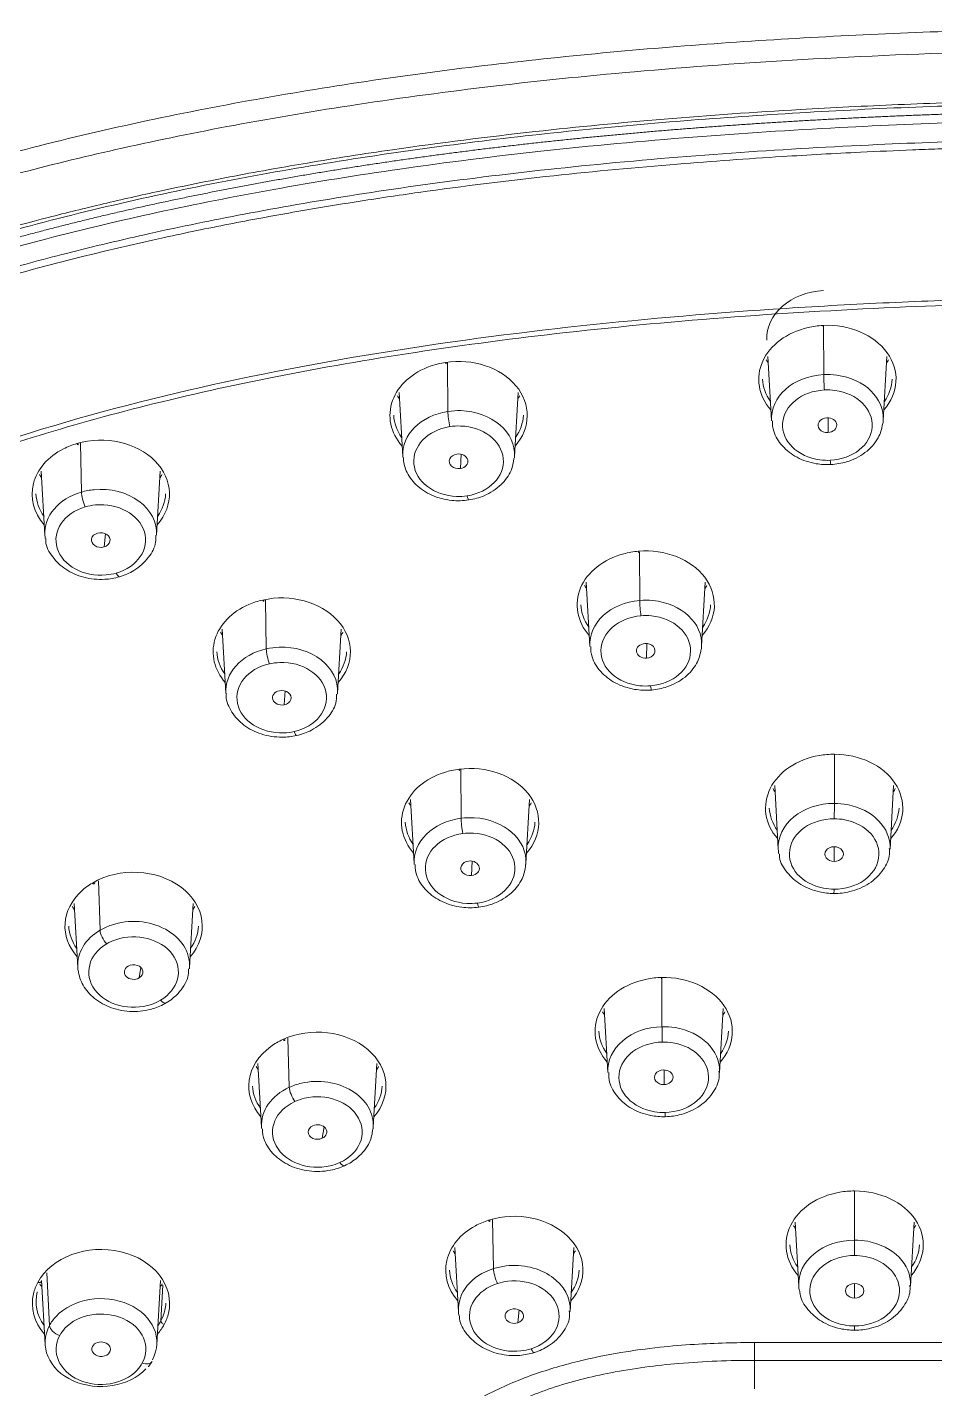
# Model space of a CAD drawing. Extents: x 1155 to 2284, y 0 to 827.
# Drawn here: x 1639.86 to 1664.36, y 513.07 to 549.81 of the extents above; entities that cross this region are included whole.
import ezdxf

# ---------------------------------------------------------------- set-up
doc = ezdxf.new("R2010")
doc.units = 0
doc.header["$LTSCALE"] = 3
doc.header["$MEASUREMENT"] = 0
doc.layers.add('1', color=7, linetype='CONTINUOUS')

msp = doc.modelspace()

# ---------------------------------------------------------------- linework, layer by layer
at = {"layer": '1', "color": 7, "linetype": 'Continuous', "lineweight": 13}
for p, q in [((1661.367, 540.432), (1661.362, 541.745)), ((1651.218, 539.438), (1651.205, 540.752)), ((1661.49, 539.265), (1661.482, 538.87)), ((1641.325, 537.262), (1641.3, 538.579)), ((1651.581, 538.283), (1651.556, 537.899)), ((1641.978, 536.139), (1641.937, 535.783)), ((1656.4, 534.339), (1656.392, 535.652)), ((1646.317, 533.033), (1646.298, 534.349)), ((1656.593, 533.175), (1656.583, 532.783)), ((1646.83, 531.896), (1646.8, 531.522)), ((1661.653, 528.862), (1661.654, 530.175)), ((1651.577, 528.462), (1651.565, 529.775)), ((1661.647, 527.693), (1661.647, 527.299)), ((1651.878, 527.303), (1651.86, 526.916)), ((1641.829, 525.44), (1641.786, 526.771)), ((1642.931, 524.435), (1642.886, 524.154)), ((1656.997, 524.15), (1656.999, 522.837)), ((1646.903, 522.525), (1646.939, 521.201)), ((1657.061, 521.669), (1657.057, 521.275)), ((1647.876, 520.135), (1647.826, 519.826)), ((1662.201, 518.367), (1662.201, 518.406)), ((1662.201, 518.391), (1662.201, 517.078)), ((1652.422, 517.626), (1652.448, 516.308)), ((1662.201, 517.078), (1662.201, 516.664)), ((1640.393, 516.193), (1640.465, 514.776)), ((1643.52, 515.865), (1643.469, 514.898)), ((1662.201, 515.909), (1662.201, 515.516)), ((1653.145, 515.195), (1653.107, 514.846)), ((1662.201, 514.762), (1662.201, 514.648)), ((1642.108, 514.132), (1642.089, 514.059)), ((1659.501, 514.314), (1659.501, 513.833)), ((1659.501, 514.314), (1683.501, 514.314)), ((1659.501, 513.833), (1659.501, 513.066)), ((1683.501, 513.833), (1659.501, 513.833))]:
    msp.add_line(p, q, dxfattribs=at)
at = {"layer": '1', "color": 7, "linetype": 'Continuous', "lineweight": 18}
for p, q in [((1659.859, 540.921), (1659.957, 539.195)), ((1662.974, 539.196), (1663.071, 540.921)), ((1649.901, 539.947), (1649.999, 538.221)), ((1653.016, 538.221), (1653.114, 539.947)), ((1640.242, 537.823), (1640.34, 536.097)), ((1643.357, 536.097), (1643.455, 537.823)), ((1654.955, 534.833), (1655.052, 533.107)), ((1658.07, 533.107), (1658.167, 534.833)), ((1645.129, 533.567), (1645.227, 531.841)), ((1648.244, 531.841), (1648.342, 533.567)), ((1660.042, 529.349), (1660.14, 527.623)), ((1663.157, 527.623), (1663.254, 529.349)), ((1650.214, 528.964), (1650.311, 527.238)), ((1653.328, 527.238), (1653.426, 528.964)), ((1641.129, 526.164), (1641.226, 524.438)), ((1644.244, 524.438), (1644.341, 526.164)), ((1655.44, 523.325), (1655.537, 521.599)), ((1658.554, 521.599), (1658.652, 523.325)), ((1646.09, 521.848), (1646.188, 520.122)), ((1649.205, 520.122), (1649.303, 521.848)), ((1660.595, 517.565), (1660.693, 515.839)), ((1663.71, 515.839), (1663.807, 517.565)), ((1651.407, 516.881), (1651.505, 515.155)), ((1654.522, 515.155), (1654.619, 516.881)), ((1640.249, 515.986), (1640.347, 514.26)), ((1643.364, 514.26), (1643.462, 515.986))]:
    msp.add_line(p, q, dxfattribs=at)
for centre, major_axis, ratio, start_param, end_param in [((1661.465, 541.42), (1.633, 0), 0.785626, 1.635867, 3.185998), ((1661.465, 540.306), (1.853, 0), 0.785626, 1.856097, 3.745671), ((1661.465, 540.306), (1.853, 0), 0.785626, 1.635867, 1.856097), ((1661.465, 540.306), (1.853, 0), 0.785626, 5.679098, 7.919053), ((1651.508, 539.332), (1.853, 0), 0.785626, 5.679081, 8.046617), ((1661.465, 541.42), (-1.812, 0), 0.785626, 0.42498, 0.492819), ((1661.465, 541.42), (-1.812, 0), 0.785626, 2.648785, 2.716624), ((1651.508, 539.332), (1.853, 0), 0.785626, 1.983662, 3.745655), ((1651.508, 539.332), (1.853, 0), 0.785626, 1.763432, 1.983662), ((1661.465, 540.37), (1.753, 0), 0.785626, 3.185957, 3.642055), ((1661.465, 540.37), (1.753, 0), 0.785626, 5.782715, 6.238858), ((1651.508, 540.446), (-1.812, 0), 0.785626, 0.424966, 0.492804), ((1651.508, 540.446), (-1.812, 0), 0.785626, 2.648772, 2.716611), ((1651.508, 539.396), (1.753, 0), 0.785626, 3.185985, 3.642037), ((1651.508, 539.396), (1.753, 0), 0.785626, 5.782744, 6.238842), ((1661.465, 539.068), (-0.252, 0), 0.787098, 4.777981, 7.919574), ((1661.465, 539.068), (-0.252, 0), 0.787098, 1.636389, 4.777981), ((1661.465, 539.248), (-1.51, 0), 0.785626, 3.022189, 3.097209), ((1641.849, 537.208), (1.853, 0), 0.785626, 5.679089, 8.208259), ((1641.849, 537.208), (1.853, 0), 0.785626, 2.145303, 3.745662), ((1641.849, 537.208), (1.853, 0), 0.785626, 1.925073, 2.145303), ((1651.508, 538.274), (-1.51, 0), 0.785626, 0.0444, 0.065699), ((1651.508, 538.093), (-0.252, 0), 0.787001, 4.906533, 8.048126), ((1651.508, 538.093), (-0.252, 0), 0.787001, 1.764941, 4.906533), ((1651.508, 538.274), (-1.51, 0), 0.785626, 3.058023, 3.097259), ((1641.849, 538.321), (-1.812, 0), 0.785626, 0.424963, 0.492802), ((1641.849, 538.321), (-1.812, 0), 0.785626, 2.648818, 2.716607), ((1641.849, 537.272), (1.753, 0), 0.785626, 3.185993, 3.650216), ((1641.849, 537.272), (1.753, 0), 0.785626, 5.782751, 6.238849), ((1641.849, 536.149), (-1.51, 0), 0.785626, 0.044376, 0.113856), ((1641.849, 535.969), (-0.252, 0.001), 0.786751, 5.069275, 8.210868), ((1641.849, 535.969), (-0.252, 0.001), 0.786751, 1.927682, 5.069275), ((1656.561, 534.218), (1.853, 0), 0.785626, 1.677543, 1.897773), ((1656.561, 534.218), (1.853, 0), 0.785626, 5.679098, 7.960728), ((1656.561, 534.218), (1.853, 0), 0.785626, 1.897773, 3.745672), ((1656.561, 535.331), (-1.812, 0), 0.785626, 0.42498, 0.492819), ((1656.561, 535.331), (-1.812, 0), 0.785626, 2.648786, 2.716625), ((1646.735, 532.951), (1.853, 0), 0.785626, 2.071561, 3.745684), ((1646.735, 532.951), (1.853, 0), 0.785626, 1.851331, 2.071561), ((1646.735, 532.951), (1.853, 0), 0.785626, 5.679111, 8.134516), ((1656.561, 534.282), (1.753, 0), 0.785626, 3.185957, 3.642055), ((1656.561, 534.282), (1.753, 0), 0.785626, 5.782715, 6.238859), ((1646.735, 534.065), (-1.812, 0), 0.785626, 0.42495, 0.492789), ((1646.735, 534.065), (-1.812, 0), 0.785626, 2.648805, 2.716643), ((1656.561, 532.979), (-0.251, 0), 0.786495, 4.800576, 7.942168), ((1656.561, 532.979), (-0.251, 0), 0.786495, 1.658983, 4.800576), ((1656.561, 533.16), (-1.51, 0), 0.785626, 3.034938, 3.097243), ((1646.735, 533.016), (1.753, 0), 0.785626, 3.18597, 3.642022), ((1646.735, 533.016), (1.753, 0), 0.785626, 5.782728, 6.238871), ((1646.735, 531.713), (-0.251, 0), 0.78639, 4.975144, 8.116736), ((1646.735, 531.713), (-0.251, 0), 0.78639, 1.833551, 4.975144), ((1646.735, 531.893), (-1.51, 0), 0.785626, 3.070448, 3.097241), ((1661.648, 528.734), (1.853, 0), 0.785626, 1.7871, 3.745698), ((1661.648, 528.734), (1.853, 0), 0.785626, 1.567493, 1.7871), ((1661.648, 528.734), (1.853, 0), 0.785626, 5.679095, 7.850678), ((1651.82, 528.349), (1.853, 0), 0.785626, 1.732522, 1.952128), ((1651.82, 528.349), (1.853, 0), 0.785626, 5.679123, 8.015707), ((1651.82, 528.349), (1.853, 0), 0.785626, 1.952128, 3.74568), ((1661.648, 529.848), (-1.812, 0), 0.785626, 0.424984, 0.492774), ((1661.648, 529.848), (-1.812, 0), 0.785626, 2.64879, 2.716628), ((1651.82, 529.463), (-1.812, 0), 0.785626, 0.424981, 0.49282), ((1651.82, 529.463), (-1.812, 0), 0.785626, 2.648787, 2.716626), ((1661.648, 528.798), (1.753, 0), 0.785626, 3.185954, 3.642058), ((1661.648, 528.798), (1.753, 0), 0.785626, 5.782734, 6.238837), ((1651.82, 528.413), (1.753, 0), 0.785626, 3.185983, 3.642041), ((1651.82, 528.413), (1.753, 0), 0.785626, 5.782716, 6.238865), ((1661.648, 527.676), (-1.51, 0), 0.785626, 0.044321, 0.147951), ((1661.648, 527.496), (0.251, 0), 0.78611, 1.567484, 4.709077), ((1661.648, 527.496), (0.251, 0), 0.78611, 4.709077, 7.85067), ((1651.82, 527.111), (-0.251, 0), 0.786085, 4.874529, 8.016122), ((1651.82, 527.111), (-0.251, 0), 0.786085, 1.732937, 4.874529), ((1651.82, 527.291), (-1.51, 0), 0.785626, 3.076021, 3.097274), ((1642.735, 525.549), (1.853, 0), 0.785626, 5.679096, 8.497352), ((1642.735, 525.549), (1.853, 0), 0.785626, 2.433774, 3.7457), ((1642.735, 525.549), (1.853, 0), 0.785626, 2.214167, 2.433774), ((1642.735, 526.663), (-1.812, 0), 0.785626, 0.42503, 0.492869), ((1642.735, 526.663), (-1.812, 0), 0.785626, 2.648786, 2.716626), ((1642.735, 525.613), (1.753, 0), 0.785626, 3.185957, 3.642106), ((1642.735, 525.613), (1.753, 0), 0.785626, 5.782736, 6.23884), ((1642.735, 524.491), (-1.51, 0), 0.785626, 0.044381, 0.104687), ((1642.736, 524.311), (-0.251, 0), 0.785761, 5.35701, 8.498602), ((1642.736, 524.311), (-0.251, 0), 0.785761, 2.215417, 5.35701), ((1642.735, 524.491), (-1.51, 0), 0.785626, 3.061682, 3.097239), ((1657.046, 522.71), (1.853, 0), 0.785626, 1.821099, 3.745683), ((1657.046, 522.71), (1.853, 0), 0.785626, 1.601492, 1.821099), ((1657.046, 522.71), (1.853, 0), 0.785626, 5.67908, 7.884677), ((1657.046, 523.824), (-1.812, 0), 0.785626, 0.424966, 0.492804), ((1657.046, 523.824), (-1.812, 0), 0.785626, 2.648772, 2.716611), ((1647.696, 521.233), (1.853, 0), 0.785626, 5.679082, 8.379409), ((1647.696, 521.233), (1.853, 0), 0.785626, 2.096223, 2.31583), ((1657.046, 522.774), (1.753, 0), 0.785626, 3.185986, 3.642044), ((1657.046, 522.774), (1.753, 0), 0.785626, 5.782719, 6.238868), ((1647.696, 521.233), (1.853, 0), 0.785626, 2.31583, 3.745731), ((1647.696, 522.347), (-1.812, 0), 0.785626, 0.424995, 0.492833), ((1647.696, 522.347), (-1.812, 0), 0.785626, 2.6488, 2.716639), ((1657.048, 521.472), (-0.251, 0), 0.785832, 4.747471, 7.889064), ((1657.048, 521.472), (-0.251, 0), 0.785832, 1.605879, 4.747471), ((1657.046, 521.652), (-1.51, 0), 0.785626, 3.097211, 3.124821), ((1647.696, 521.297), (1.753, 0), 0.785626, 3.185988, 3.642092), ((1647.696, 521.297), (1.753, 0), 0.785626, 5.782722, 6.238871), ((1647.696, 520.175), (-1.51, 0), 0.785626, 0.044371, 0.073025), ((1647.699, 519.996), (-0.251, 0), 0.785727, 5.242402, 8.383995), ((1647.699, 519.996), (-0.251, 0), 0.785727, 2.10081, 5.242402), ((1647.696, 520.175), (-1.51, 0), 0.785626, 3.063761, 3.097275), ((1662.201, 516.95), (1.853, 0), 0.785626, 1.570796, 1.790403), ((1662.201, 516.95), (1.853, 0), 0.785626, 5.679111, 7.853982), ((1662.201, 516.95), (1.853, 0), 0.785626, 1.790403, 3.745668), ((1653.013, 516.266), (1.853, 0), 0.785626, 5.6791, 8.237299), ((1653.013, 516.266), (1.853, 0), 0.785626, 2.17372, 3.745657), ((1653.013, 516.266), (1.853, 0), 0.785626, 1.954113, 2.17372), ((1662.201, 518.064), (-1.812, 0), 0.785626, 0.42495, 0.492788), ((1662.201, 518.064), (-1.812, 0), 0.785626, 2.648804, 2.716643), ((1641.855, 515.371), (1.853, 0), 0.785626, 6.101915, 9.023901), ((1662.201, 517.014), (1.753, 0), 0.785626, 3.185971, 3.642029), ((1662.201, 517.014), (1.753, 0), 0.785626, 5.78275, 6.238854), ((1653.013, 517.38), (-1.812, 0), 0.785626, 0.424943, 0.492782), ((1653.013, 517.38), (-1.812, 0), 0.785626, 2.648798, 2.716636), ((1653.013, 516.33), (1.753, 0), 0.785626, 3.185959, 3.642063), ((1653.013, 516.33), (1.753, 0), 0.785626, 5.782739, 6.238842), ((1641.855, 515.371), (1.853, 0), 0.785626, 2.740716, 2.960323), ((1641.855, 516.485), (-1.812, 0), 0.785626, 0.425019, 0.492858), ((1641.855, 516.485), (-1.812, 0), 0.785626, 2.648726, 2.716565), ((1662.201, 515.892), (-1.51, 0), 0.785626, 0.044355, 0.150572), ((1662.201, 515.712), (0.25, 0), 0.785657, 1.570796, 4.712389), ((1662.201, 515.712), (0.25, 0), 0.785657, 4.712389, 7.853982), ((1641.855, 515.371), (1.853, 0), 0.785626, 2.960323, 3.745743), ((1641.855, 515.435), (1.753, 0), 0.785626, 2.960323, 3.642104), ((1641.855, 514.313), (-1.51, 0), 0.785626, 2.740716, 5.647052), ((1641.855, 515.435), (1.753, 0), 0.785626, 5.882309, 6.101915), ((1641.855, 515.371), (1.853, 0), 0.785626, 5.882309, 6.101915), ((1641.855, 515.435), (1.753, 0), 0.785626, 6.101915, 6.238838), ((1653.013, 515.208), (-1.51, 0), 0.785626, 0.044398, 0.136402), ((1653.013, 515.028), (-0.25, 0), 0.785648, 5.095763, 8.237355), ((1653.013, 515.028), (-0.25, 0), 0.785648, 1.95417, 5.095763), ((1641.855, 514.313), (-1.51, 0), 0.785626, 5.882309, 8.788645), ((1641.855, 515.371), (1.853, 0), 0.785626, 5.679048, 5.882309), ((1641.855, 515.435), (1.753, 0), 0.785626, 5.782687, 5.882309), ((1641.857, 514.135), (-0.251, 0), 0.785482, 2.745367, 5.886959), ((1641.857, 514.135), (-0.251, 0), 0.785482, 5.886959, 9.028552)]:
    msp.add_ellipse(centre, major_axis=major_axis, ratio=ratio, start_param=start_param, end_param=end_param, dxfattribs=at)
at = {"layer": '1', "color": 7, "linetype": 'Continuous', "lineweight": 13}
for centre, major_axis, ratio, start_param, end_param in [((1661.345, 541.821), (-0.0051, 0.0999), 0.040231, 2.236855, 3.842558), ((1651.153, 540.822), (-0.0151, 0.0988), 0.118448, 2.22883, 3.834533), ((1661.465, 539.248), (-1.51, 0), 0.785626, 4.77746, 6.338708), ((1661.465, 539.248), (-1.51, 0), 0.785626, 4.542204, 4.77746), ((1661.386, 540.203), (-0.015, 0.3), 0.040231, 0.700966, 2.236855), ((1661.465, 539.248), (-1.51, 0), 0.785626, 3.09721, 4.542204), ((1661.465, 539.069), (-1.21, 0), 0.785626, 4.77746, 7.683796), ((1661.465, 539.069), (-1.21, 0), 0.785626, 4.542204, 4.77746), ((1661.465, 539.069), (-1.21, 0), 0.785626, 1.635867, 4.542204), ((1651.508, 538.274), (-1.51, 0), 0.785626, 4.905025, 6.327585), ((1651.508, 538.274), (-1.51, 0), 0.785626, 4.669768, 4.905025), ((1651.276, 539.213), (-0.045, 0.297), 0.118448, 0.692941, 2.22883), ((1651.508, 538.274), (-1.51, 0), 0.785626, 3.097259, 4.669768), ((1651.508, 538.095), (-1.21, 0), 0.785626, 4.905025, 7.811361), ((1651.508, 538.095), (-1.21, 0), 0.785626, 4.669768, 4.905025), ((1651.508, 538.095), (-1.21, 0), 0.785626, 1.763432, 4.669768), ((1641.206, 538.635), (-0.0279, 0.096), 0.214635, 2.206974, 3.812677), ((1661.465, 539.069), (-1.21, 0), 0.785626, 1.400611, 1.635867), ((1661.544, 538.306), (0.015, -0.3), 0.040231, 5.378448, 6.282859), ((1641.849, 536.149), (-1.51, 0), 0.785626, 5.066666, 6.327562), ((1641.849, 536.149), (-1.51, 0), 0.785626, 4.83141, 5.066666), ((1641.429, 537.048), (-0.084, 0.288), 0.214635, 0.671084, 2.206974), ((1641.849, 536.149), (-1.51, 0), 0.785626, 3.097871, 4.83141), ((1651.508, 538.095), (-1.21, 0), 0.785626, 1.528176, 1.763432), ((1651.739, 537.347), (0.045, -0.297), 0.118448, 5.370423, 6.282897), ((1641.849, 535.97), (-1.21, 0), 0.785626, 5.066666, 7.973002), ((1641.849, 535.97), (-1.21, 0), 0.785626, 4.83141, 5.066666), ((1641.849, 535.97), (-1.21, 0), 0.785626, 1.925073, 4.83141), ((1656.364, 535.727), (-0.0084, 0.0996), 0.065919, 2.235112, 3.840815), ((1641.849, 535.97), (-1.21, 0), 0.785626, 1.689817, 1.925073), ((1642.268, 535.264), (0.084, -0.288), 0.214635, 5.348566, 6.283084), ((1646.222, 534.412), (-0.0221, 0.0975), 0.1713, 2.218597, 3.8243), ((1656.561, 533.16), (-1.51, 0), 0.785626, 4.819135, 6.339422), ((1656.561, 533.16), (-1.51, 0), 0.785626, 4.583879, 4.819135), ((1656.432, 534.111), (-0.025, 0.299), 0.065919, 0.699222, 2.235112), ((1656.561, 533.16), (-1.51, 0), 0.785626, 3.097243, 4.583879), ((1656.561, 532.98), (-1.21, 0), 0.785626, 4.819135, 7.725472), ((1656.561, 532.98), (-1.21, 0), 0.785626, 4.583879, 4.819135), ((1656.561, 532.98), (-1.21, 0), 0.785626, 1.677543, 4.583879), ((1646.735, 531.893), (-1.51, 0), 0.785626, 4.757667, 4.992924), ((1646.735, 531.893), (-1.51, 0), 0.785626, 3.097241, 4.757667), ((1646.735, 531.893), (-1.51, 0), 0.785626, 4.992924, 6.341282), ((1646.4, 532.813), (-0.066, 0.293), 0.1713, 0.682707, 2.218597), ((1646.735, 531.714), (-1.21, 0), 0.785626, 4.992924, 7.89926), ((1646.735, 531.714), (-1.21, 0), 0.785626, 4.757667, 4.992924), ((1646.735, 531.714), (-1.21, 0), 0.785626, 1.851331, 4.757667), ((1656.561, 532.98), (-1.21, 0), 0.785626, 1.442286, 1.677543), ((1656.69, 532.221), (0.025, -0.299), 0.065919, 5.376705, 6.282825), ((1646.735, 531.714), (-1.21, 0), 0.785626, 1.616075, 1.851331), ((1647.071, 530.986), (0.066, -0.293), 0.1713, 5.36019, 6.282993), ((1661.654, 530.251), (0.0003, 0.1), 0.002044, 2.4396, 4.045303), ((1651.522, 529.847), (-0.0127, 0.0992), 0.099624, 2.23151, 3.837213), ((1661.648, 527.676), (-1.51, 0), 0.785626, 4.709086, 6.327507), ((1661.652, 528.633), (0.001, 0.3), 0.002044, 4.045303, 5.581193), ((1661.648, 527.676), (-1.51, 0), 0.785626, 4.473829, 4.709086), ((1661.648, 527.676), (-1.51, 0), 0.785626, 3.113437, 4.473829), ((1651.82, 527.291), (-1.51, 0), 0.785626, 4.874115, 6.346083), ((1651.82, 527.291), (-1.51, 0), 0.785626, 4.638858, 4.874115), ((1651.625, 528.236), (-0.038, 0.298), 0.099624, 0.695621, 2.23151), ((1651.82, 527.291), (-1.51, 0), 0.785626, 3.097274, 4.638858), ((1661.648, 527.497), (-1.21, 0), 0.785626, 4.709086, 7.615422), ((1661.648, 527.497), (-1.21, 0), 0.785626, 1.567493, 4.473829), ((1661.648, 527.497), (-1.21, 0), 0.785626, 4.473829, 4.709086), ((1651.82, 527.112), (-1.21, 0), 0.785626, 4.874115, 7.780451), ((1651.82, 527.112), (-1.21, 0), 0.785626, 4.638858, 4.874115), ((1651.82, 527.112), (-1.21, 0), 0.785626, 1.732522, 4.638858), ((1641.624, 526.776), (-0.0508, 0.0862), 0.371156, 2.133042, 3.738745), ((1661.648, 527.497), (-1.21, 0), 0.785626, 1.332237, 1.567493), ((1661.644, 526.732), (-0.001, -0.3), 0.002044, 0.000926, 0.90371), ((1651.82, 527.112), (-1.21, 0), 0.785626, 1.497266, 1.732522), ((1652.015, 526.359), (0.038, -0.298), 0.099624, 5.373103, 6.282887), ((1642.735, 524.491), (-1.51, 0), 0.785626, 3.097239, 5.120503), ((1642.735, 524.491), (-1.51, 0), 0.785626, 5.35576, 6.327566), ((1642.735, 524.491), (-1.51, 0), 0.785626, 5.120503, 5.35576), ((1642.009, 525.258), (-0.152, 0.258), 0.371156, 0.597153, 2.133042), ((1642.735, 524.312), (-1.21, 0), 0.785626, 2.214167, 5.120503), ((1642.735, 524.312), (-1.21, 0), 0.785626, 5.35576, 8.262096), ((1642.735, 524.312), (-1.21, 0), 0.785626, 5.120503, 5.35576), ((1656.989, 524.227), (-0.0024, 0.1), 0.018989, 2.237656, 3.843359), ((1642.735, 524.312), (-1.21, 0), 0.785626, 1.978911, 2.214167), ((1643.461, 523.737), (0.152, -0.258), 0.371156, 5.274635, 6.28359), ((1657.046, 521.652), (-1.51, 0), 0.785626, 4.743085, 6.327447), ((1657.046, 521.652), (-1.51, 0), 0.785626, 4.507828, 4.743085), ((1657.009, 522.609), (0.007, -0.3), 0.018989, 3.843359, 5.379249), ((1657.046, 521.652), (-1.51, 0), 0.785626, 3.124821, 4.507828), ((1646.767, 522.554), (-0.0415, 0.091), 0.31033, 2.168859, 3.774562), ((1657.046, 521.473), (-1.21, 0), 0.785626, 4.743085, 7.649421), ((1657.046, 521.473), (-1.21, 0), 0.785626, 4.507828, 4.743085), ((1657.046, 521.473), (-1.21, 0), 0.785626, 1.601492, 4.507828), ((1647.696, 520.175), (-1.51, 0), 0.785626, 3.097275, 5.00256), ((1647.696, 520.175), (-1.51, 0), 0.785626, 5.237816, 6.327556), ((1647.696, 520.175), (-1.51, 0), 0.785626, 5.00256, 5.237816), ((1647.089, 521.004), (0.124, -0.273), 0.31033, 3.774562, 5.310452), ((1647.696, 519.995), (-1.21, 0), 0.785626, 2.096223, 5.00256), ((1647.696, 519.995), (-1.21, 0), 0.785626, 5.237816, 8.144152), ((1647.696, 519.995), (-1.21, 0), 0.785626, 5.00256, 5.237816), ((1657.046, 521.473), (-1.21, 0), 0.785626, 1.366236, 1.601492), ((1657.083, 520.708), (-0.007, 0.3), 0.018989, 2.237656, 3.141014), ((1647.696, 519.995), (-1.21, 0), 0.785626, 1.860967, 2.096223), ((1648.304, 519.359), (-0.124, 0.273), 0.31033, 2.168859, 3.141367), ((1652.32, 517.678), (0.0302, -0.0953), 0.231394, 5.343211, 6.948914), ((1662.201, 515.892), (-1.51, 0), 0.785626, 4.712389, 6.32754), ((1662.201, 515.892), (-1.51, 0), 0.785626, 4.477133, 4.712389), ((1662.201, 515.892), (-1.51, 0), 0.785626, 3.114561, 4.477133), ((1662.201, 515.713), (-1.21, 0), 0.785626, 4.712389, 7.618725), ((1662.201, 515.713), (-1.21, 0), 0.785626, 4.477133, 4.712389), ((1662.201, 515.713), (-1.21, 0), 0.785626, 1.570796, 4.477133), ((1653.013, 515.208), (-1.51, 0), 0.785626, 5.095706, 6.327584), ((1653.013, 515.208), (-1.51, 0), 0.785626, 4.86045, 5.095706), ((1652.561, 516.096), (0.091, -0.286), 0.231394, 3.807322, 5.343211), ((1653.013, 515.208), (-1.51, 0), 0.785626, 3.107929, 4.86045), ((1640.15, 516.001), (-0.088, 0.0475), 0.56965, 1.868949, 3.474652), ((1653.013, 515.029), (-1.21, 0), 0.785626, 5.095706, 8.002042), ((1653.013, 515.029), (-1.21, 0), 0.785626, 4.86045, 5.095706), ((1653.013, 515.029), (-1.21, 0), 0.785626, 1.954113, 4.86045), ((1641.855, 514.134), (-1.21, 0), 0.785626, 2.740716, 5.647052), ((1641.855, 514.313), (-1.51, 0), 0.785626, 5.647052, 5.882309), ((1640.741, 514.69), (0.264, -0.142), 0.56965, 3.474652, 5.010541), ((1643.561, 514.865), (0.088, -0.0475), 0.56965, 3.404838, 5.010541), ((1662.201, 515.713), (-1.21, 0), 0.785626, 1.33554, 1.570796), ((1641.855, 514.134), (-1.21, 0), 0.785626, 5.882309, 8.788645), ((1641.855, 514.134), (-1.21, 0), 0.785626, 5.647052, 5.882309), ((1653.013, 515.029), (-1.21, 0), 0.785626, 1.718857, 1.954113), ((1653.466, 514.332), (-0.091, 0.286), 0.231394, 2.201619, 3.141157), ((1641.855, 514.134), (-1.21, 0), 0.785626, 2.50546, 2.740716), ((1642.97, 513.948), (-0.264, 0.142), 0.56965, 1.868949, 3.084388)]:
    msp.add_ellipse(centre, major_axis=major_axis, ratio=ratio, start_param=start_param, end_param=end_param, dxfattribs=at)
for points, knots in [([(1671.501, 549.805), (1669.351, 549.805), (1667.2, 549.774), (1663.975, 549.67), (1662.901, 549.626), (1660.754, 549.517), (1659.681, 549.452), (1657.538, 549.299), (1656.467, 549.211), (1654.33, 549.01), (1653.263, 548.897), (1651.134, 548.642), (1650.072, 548.501), (1647.956, 548.186), (1646.901, 548.014), (1644.801, 547.634), (1643.756, 547.427), (1641.678, 546.974), (1640.646, 546.728), (1638.599, 546.193), (1637.584, 545.904), (1635.578, 545.28), (1634.586, 544.944), (1632.632, 544.221), (1631.67, 543.833), (1629.784, 543.003), (1628.861, 542.561), (1627.062, 541.618), (1626.187, 541.118), (1624.917, 540.323), (1624.501, 540.051), (1623.686, 539.492), (1623.286, 539.206), (1622.112, 538.325), (1621.364, 537.709), (1620.299, 536.746), (1619.954, 536.418), (1619.283, 535.751), (1618.958, 535.411), (1618.013, 534.373), (1617.424, 533.659), (1616.329, 532.193), (1615.823, 531.441), (1615.126, 530.29), (1614.904, 529.903), (1614.48, 529.121), (1614.278, 528.727), (1613.895, 527.933), (1613.714, 527.533), (1613.372, 526.727), (1613.211, 526.321), (1612.912, 525.505), (1612.773, 525.094), (1612.514, 524.27), (1612.395, 523.856), (1612.174, 523.026), (1612.072, 522.61), (1611.884, 521.775), (1611.797, 521.357), (1611.559, 520.1), (1611.427, 519.259), (1611.258, 517.997), (1611.207, 517.576), (1611.112, 516.734), (1611.068, 516.313), (1610.988, 515.47), (1610.952, 515.048), (1610.886, 514.205), (1610.825, 513.361), (1610.775, 512.517), (1610.729, 511.674), (1610.708, 511.252), (1610.67, 510.408), (1610.653, 509.986), (1610.622, 509.142), (1610.608, 508.721), (1610.571, 507.455), (1610.553, 506.611), (1610.538, 505.699), (1610.537, 505.63), (1610.536, 505.562)], [0, 0, 0, 0, 0.066487, 0.066487, 0.099731, 0.099731, 0.132974, 0.132974, 0.166218, 0.166218, 0.199461, 0.199461, 0.232705, 0.232705, 0.265949, 0.265949, 0.299192, 0.299192, 0.332436, 0.332436, 0.365679, 0.365679, 0.398923, 0.398923, 0.432166, 0.432166, 0.46541, 0.46541, 0.498654, 0.498654, 0.515275, 0.515275, 0.531897, 0.531897, 0.565141, 0.565141, 0.581763, 0.581763, 0.598384, 0.598384, 0.631628, 0.631628, 0.664872, 0.664872, 0.681493, 0.681493, 0.698115, 0.698115, 0.714737, 0.714737, 0.731359, 0.731359, 0.74798, 0.74798, 0.764602, 0.764602, 0.781224, 0.781224, 0.797846, 0.797846, 0.831089, 0.831089, 0.847711, 0.847711, 0.864333, 0.864333, 0.880955, 0.880955, 0.897577, 0.914198, 0.914198, 0.93082, 0.93082, 0.947442, 0.947442, 0.964064, 0.964064, 0.997307, 0.997307, 1, 1, 1, 1]), ([(1613.197, 515.398), (1613.202, 515.447), (1613.238, 515.821), (1613.3, 516.411), (1613.393, 517.205), (1613.492, 517.964), (1613.62, 518.833), (1613.775, 519.758), (1613.955, 520.699), (1614.156, 521.62), (1614.385, 522.539), (1614.643, 523.454), (1614.935, 524.364), (1615.263, 525.267), (1615.525, 525.914), (1615.703, 526.325), (1615.791, 526.523), (1615.902, 526.77), (1616.041, 527.066), (1616.208, 527.412), (1616.406, 527.805), (1616.638, 528.245), (1616.907, 528.731), (1617.216, 529.262), (1617.568, 529.837), (1617.969, 530.453), (1618.422, 531.108), (1618.933, 531.8), (1619.507, 532.526), (1620.151, 533.28), (1620.869, 534.06), (1621.668, 534.859), (1622.552, 535.673), (1623.527, 536.497), (1624.595, 537.322), (1625.762, 538.143), (1627.028, 538.953), (1628.395, 539.747), (1629.862, 540.518), (1631.43, 541.262), (1633.097, 541.973), (1634.86, 542.649), (1636.718, 543.286), (1638.121, 543.715), (1639.023, 543.972), (1639.396, 544.076), (1639.768, 544.177), (1640.142, 544.277), (1640.517, 544.375), (1640.892, 544.47), (1641.268, 544.564), (1641.644, 544.656), (1642.021, 544.746), (1642.399, 544.833), (1642.778, 544.92), (1643.157, 545.004), (1643.536, 545.086), (1643.916, 545.167), (1644.297, 545.246), (1644.678, 545.323), (1645.06, 545.399), (1645.442, 545.473), (1645.824, 545.545), (1646.207, 545.615), (1646.59, 545.684), (1646.974, 545.752), (1647.358, 545.818), (1647.743, 545.882), (1648.127, 545.945), (1648.512, 546.007), (1648.898, 546.067), (1649.284, 546.125), (1649.67, 546.182), (1650.056, 546.238), (1650.442, 546.292), (1650.829, 546.345), (1651.216, 546.397), (1651.604, 546.447), (1651.991, 546.496), (1652.379, 546.544), (1652.767, 546.59), (1653.156, 546.635), (1653.544, 546.679), (1653.933, 546.721), (1654.322, 546.762), (1654.711, 546.802), (1655.1, 546.841), (1655.489, 546.879), (1655.879, 546.915), (1656.268, 546.951), (1656.658, 546.985), (1657.048, 547.018), (1657.438, 547.05), (1657.828, 547.081), (1658.218, 547.111), (1658.608, 547.14), (1658.999, 547.167), (1659.389, 547.194), (1659.779, 547.22), (1660.17, 547.245), (1660.56, 547.268), (1660.951, 547.291), (1661.341, 547.313), (1661.732, 547.334), (1662.123, 547.354), (1662.513, 547.373), (1662.904, 547.391), (1663.295, 547.408), (1663.686, 547.425), (1664.076, 547.44), (1664.467, 547.455), (1664.858, 547.468), (1665.249, 547.481), (1665.639, 547.493), (1666.03, 547.504), (1666.421, 547.514), (1666.812, 547.524), (1667.203, 547.532), (1667.594, 547.54), (1667.984, 547.547), (1668.375, 547.554), (1668.766, 547.559), (1669.157, 547.564), (1669.548, 547.568), (1669.938, 547.571), (1670.329, 547.573), (1670.72, 547.575), (1671.11, 547.576), (1671.371, 547.576), (1671.501, 547.576)], [0, 0, 0, 0, 0.002313, 0.017762, 0.028014, 0.040034, 0.053832, 0.069421, 0.084134, 0.098873, 0.113631, 0.128408, 0.143204, 0.158022, 0.172852, 0.175302, 0.178596, 0.182734, 0.187715, 0.193539, 0.200206, 0.207718, 0.216076, 0.225283, 0.235341, 0.246251, 0.258013, 0.270626, 0.28409, 0.298408, 0.313579, 0.329605, 0.346482, 0.364204, 0.382764, 0.402157, 0.422382, 0.443436, 0.465307, 0.487988, 0.511481, 0.535786, 0.560891, 0.586801, 0.591694, 0.596586, 0.601477, 0.606366, 0.611254, 0.616141, 0.621026, 0.62591, 0.630793, 0.635675, 0.640556, 0.645435, 0.650314, 0.655192, 0.660069, 0.664945, 0.669821, 0.674695, 0.679569, 0.684442, 0.689314, 0.694185, 0.699055, 0.703925, 0.708794, 0.713662, 0.718529, 0.723396, 0.728263, 0.733128, 0.737994, 0.742859, 0.747723, 0.752587, 0.757451, 0.762314, 0.767177, 0.772039, 0.776901, 0.781763, 0.786625, 0.791485, 0.796346, 0.801206, 0.806066, 0.810925, 0.815784, 0.820642, 0.8255, 0.830357, 0.835213, 0.840069, 0.844924, 0.849779, 0.854632, 0.859485, 0.864337, 0.869189, 0.87404, 0.87889, 0.88374, 0.88859, 0.893438, 0.898287, 0.903134, 0.907982, 0.912828, 0.917675, 0.922521, 0.927366, 0.932211, 0.937056, 0.9419, 0.946744, 0.951587, 0.95643, 0.961273, 0.966115, 0.970957, 0.975799, 0.98064, 0.98548, 0.990321, 0.995161, 1, 1, 1, 1]), ([(1631.356, 466.121), (1631.326, 466.14), (1630.693, 466.545), (1629.564, 467.333), (1628.121, 468.534), (1626.902, 469.725), (1625.82, 470.948), (1624.834, 472.238), (1623.961, 473.568), (1623.227, 474.858), (1622.636, 476.043), (1622.164, 477.1), (1621.784, 478.058), (1621.467, 478.965), (1621.192, 479.879), (1620.939, 480.854), (1620.699, 481.939), (1620.475, 483.172), (1620.272, 484.563), (1620.098, 486.092), (1619.955, 487.696), (1619.843, 489.327), (1619.756, 490.991), (1619.686, 492.749), (1619.632, 494.674), (1619.595, 496.817), (1619.578, 499.191), (1619.577, 501.737), (1619.593, 504.319), (1619.636, 506.792), (1619.705, 509.079), (1619.797, 511.174), (1619.913, 513.084), (1620.049, 514.81), (1620.206, 516.358), (1620.383, 517.754), (1620.58, 519.022), (1620.794, 520.162), (1621.023, 521.176), (1621.262, 522.084), (1621.519, 522.933), (1621.806, 523.76), (1622.13, 524.582), (1622.492, 525.39), (1622.889, 526.185), (1623.334, 526.993), (1623.856, 527.851), (1624.482, 528.776), (1625.23, 529.76), (1626.104, 530.771), (1627.101, 531.781), (1628.226, 532.783), (1629.515, 533.786), (1631.024, 534.802), (1632.807, 535.833), (1634.903, 536.86), (1637.325, 537.852), (1640.077, 538.788), (1643.179, 539.651), (1646.634, 540.417), (1650.418, 541.07), (1654.554, 541.611), (1658.972, 542.015), (1663.459, 542.273), (1667.644, 542.4), (1670.287, 542.423), (1671.501, 542.423)], [0, 0, 0, 0, 0.000839, 0.017989, 0.033269, 0.047171, 0.060835, 0.075051, 0.089372, 0.102811, 0.114694, 0.125053, 0.134247, 0.142843, 0.151442, 0.160584, 0.170763, 0.182345, 0.195496, 0.210039, 0.225368, 0.240585, 0.255809, 0.272047, 0.289894, 0.309789, 0.332107, 0.356428, 0.381147, 0.404459, 0.425746, 0.445284, 0.463207, 0.479348, 0.493753, 0.506746, 0.518694, 0.529552, 0.539082, 0.547569, 0.555581, 0.563544, 0.571625, 0.579726, 0.587593, 0.595598, 0.60443, 0.614261, 0.625014, 0.636576, 0.64857, 0.660883, 0.674057, 0.688562, 0.704679, 0.722817, 0.74298, 0.764843, 0.788857, 0.815452, 0.843883, 0.874179, 0.907778, 0.941809, 0.973254, 1, 1, 1, 1]), ([(1659.501, 513.833), (1658.824, 513.833), (1657.529, 513.788), (1655.684, 513.546), (1654.066, 513.14), (1652.668, 512.563), (1651.5, 511.826), (1650.533, 510.946), (1649.762, 509.894), (1649.22, 508.674), (1648.905, 507.269), (1648.84, 505.75), (1648.815, 504.135), (1648.809, 502.379), (1648.809, 501.165), (1648.809, 500.534)], [0, 0, 0, 0, 0.087628, 0.166111, 0.235872, 0.297598, 0.356355, 0.415318, 0.47553, 0.541294, 0.616364, 0.70048, 0.792475, 0.892147, 1, 1, 1, 1])]:
    msp.add_open_spline(points, degree=3, knots=knots, dxfattribs=at)
at = {"layer": '1', "color": 7, "linetype": 'Continuous', "lineweight": 18}
for points, knots in [([(1671.501, 549.222), (1669.717, 549.222), (1666.244, 549.181), (1661.246, 548.981), (1656.676, 548.662), (1652.57, 548.249), (1648.877, 547.755), (1645.535, 547.194), (1642.505, 546.578), (1639.753, 545.913), (1637.238, 545.206), (1634.929, 544.46), (1632.806, 543.678), (1630.846, 542.862), (1629.032, 542.013), (1627.35, 541.133), (1625.791, 540.223), (1624.352, 539.289), (1623.017, 538.328), (1621.768, 537.332), (1620.587, 536.288), (1619.468, 535.187), (1618.407, 534.023), (1617.417, 532.808), (1616.535, 531.593), (1615.79, 530.443), (1615.185, 529.407), (1614.686, 528.47), (1614.247, 527.566), (1613.822, 526.608), (1613.403, 525.544), (1613, 524.364), (1612.627, 523.079), (1612.286, 521.673), (1611.976, 520.11), (1611.7, 518.354), (1611.459, 516.371), (1611.261, 514.187), (1611.114, 511.925), (1611.014, 509.753), (1610.949, 507.766), (1610.907, 505.924), (1610.881, 504.101), (1610.867, 502.266), (1610.865, 501.019), (1610.865, 500.406)], [0, 0, 0, 0, 0.051947, 0.101148, 0.14575, 0.185579, 0.221709, 0.254884, 0.285125, 0.312902, 0.338782, 0.362968, 0.385649, 0.407144, 0.427611, 0.4472, 0.466078, 0.484224, 0.501645, 0.518883, 0.536132, 0.553511, 0.571169, 0.589263, 0.60707, 0.623098, 0.637154, 0.649387, 0.660808, 0.673066, 0.687024, 0.702172, 0.71842, 0.735922, 0.755296, 0.777094, 0.801546, 0.829164, 0.858275, 0.885521, 0.909709, 0.931988, 0.953779, 0.977297, 1, 1, 1, 1]), ([(1612.51, 511.574), (1612.527, 511.894), (1612.577, 512.726), (1612.678, 514.153), (1612.837, 515.914), (1613.065, 517.856), (1613.33, 519.561), (1613.601, 520.948), (1613.832, 521.966), (1614.083, 522.931), (1614.355, 523.85), (1614.634, 524.684), (1615.036, 525.766), (1615.483, 526.803), (1615.977, 527.806), (1616.31, 528.435), (1616.595, 528.944), (1616.989, 529.619), (1617.536, 530.488), (1618.295, 531.573), (1619.116, 532.63), (1619.993, 533.65), (1620.928, 534.634), (1621.923, 535.583), (1622.99, 536.507), (1623.917, 537.235), (1624.744, 537.841), (1625.531, 538.388), (1626.482, 539.004), (1627.682, 539.723), (1629.384, 540.655), (1631.718, 541.765), (1634.504, 542.875), (1637.429, 543.854), (1639.894, 544.547), (1641.925, 545.046), (1643.257, 545.346), (1644.785, 545.664), (1646.112, 545.916), (1647.881, 546.222), (1650.233, 546.588), (1653.444, 546.993), (1657.114, 547.346), (1660.382, 547.574), (1663.401, 547.725), (1665.451, 547.796), (1667.263, 547.841), (1668.354, 547.86), (1669.367, 547.872), (1669.895, 547.876), (1670.371, 547.879), (1670.795, 547.881), (1671.166, 547.882), (1671.395, 547.882), (1671.501, 547.882)], [0, 0, 0, 0, 0.01422, 0.036886, 0.063296, 0.092423, 0.123273, 0.13933, 0.154569, 0.169086, 0.182978, 0.196348, 0.207261, 0.232905, 0.24483, 0.254882, 0.26309, 0.269462, 0.287764, 0.306023, 0.324283, 0.342593, 0.360522, 0.378653, 0.397041, 0.415744, 0.424243, 0.436386, 0.452318, 0.467133, 0.488886, 0.524486, 0.561977, 0.59752, 0.635031, 0.653051, 0.671549, 0.68326, 0.708062, 0.71905, 0.746266, 0.791495, 0.832183, 0.874907, 0.905662, 0.937457, 0.946319, 0.96873, 0.975445, 0.981572, 0.987101, 0.992021, 0.996323, 1, 1, 1, 1]), ([(1612.764, 511.681), (1612.782, 511.991), (1612.8, 512.3), (1612.871, 513.431), (1612.933, 514.252), (1613.082, 515.892), (1613.17, 516.712), (1613.328, 517.938), (1613.385, 518.346), (1613.51, 519.162), (1613.577, 519.569), (1613.799, 520.789), (1613.972, 521.598), (1614.28, 522.805), (1614.392, 523.206), (1614.633, 524.004), (1614.763, 524.401), (1615.043, 525.191), (1615.193, 525.584), (1615.515, 526.363), (1615.687, 526.751), (1616.05, 527.519), (1616.242, 527.9), (1616.645, 528.657), (1616.857, 529.031), (1617.52, 530.145), (1618.002, 530.873), (1618.787, 531.937), (1619.058, 532.286), (1619.622, 532.976), (1619.915, 533.315), (1620.822, 534.317), (1621.466, 534.962), (1622.491, 535.891), (1622.842, 536.194), (1623.562, 536.787), (1623.931, 537.076), (1625.064, 537.924), (1625.853, 538.462), (1627.488, 539.48), (1628.335, 539.961), (1630.077, 540.865), (1630.971, 541.289), (1632.798, 542.084), (1633.73, 542.455), (1635.624, 543.147), (1636.586, 543.468), (1638.533, 544.065), (1639.517, 544.341), (1641.503, 544.852), (1642.505, 545.087), (1644.522, 545.52), (1645.537, 545.718), (1647.577, 546.081), (1648.601, 546.246), (1650.658, 546.547), (1651.69, 546.682), (1653.759, 546.926), (1654.796, 547.034), (1656.874, 547.226), (1657.915, 547.31), (1661.041, 547.529), (1663.131, 547.633), (1667.314, 547.766), (1669.407, 547.795), (1671.501, 547.795)], [0, 0, 0, 0, 0.013771, 0.013771, 0.050298, 0.050298, 0.086825, 0.086825, 0.105088, 0.105088, 0.123352, 0.123352, 0.159879, 0.159879, 0.178142, 0.178142, 0.196406, 0.196406, 0.214669, 0.214669, 0.232933, 0.232933, 0.251196, 0.251196, 0.26946, 0.26946, 0.305987, 0.305987, 0.32425, 0.32425, 0.342514, 0.342514, 0.379041, 0.379041, 0.397304, 0.397304, 0.415568, 0.415568, 0.452095, 0.452095, 0.488622, 0.488622, 0.525149, 0.525149, 0.561676, 0.561676, 0.598203, 0.598203, 0.63473, 0.63473, 0.671257, 0.671257, 0.707784, 0.707784, 0.744311, 0.744311, 0.780838, 0.780838, 0.817365, 0.817365, 0.853892, 0.853892, 0.926946, 0.926946, 1, 1, 1, 1]), ([(1612.804, 500.045), (1612.804, 500.671), (1612.807, 501.977), (1612.823, 503.924), (1612.853, 505.818), (1612.894, 507.565), (1612.949, 509.202), (1613.02, 510.815), (1613.112, 512.442), (1613.231, 514.07), (1613.376, 515.672), (1613.551, 517.22), (1613.757, 518.675), (1613.987, 520.003), (1614.232, 521.189), (1614.489, 522.253), (1614.757, 523.212), (1615.031, 524.078), (1615.308, 524.858), (1615.583, 525.561), (1615.852, 526.195), (1616.11, 526.765), (1616.354, 527.27), (1616.582, 527.717), (1616.797, 528.122), (1617.007, 528.501), (1617.221, 528.873), (1617.446, 529.25), (1617.69, 529.646), (1617.965, 530.072), (1618.276, 530.536), (1618.633, 531.041), (1619.039, 531.589), (1619.503, 532.18), (1620.033, 532.817), (1620.641, 533.498), (1621.341, 534.229), (1622.16, 535.02), (1623.122, 535.873), (1624.235, 536.771), (1625.474, 537.673), (1626.799, 538.543), (1628.189, 539.367), (1629.662, 540.157), (1631.278, 540.938), (1633.121, 541.734), (1635.258, 542.549), (1637.71, 543.36), (1640.442, 544.131), (1643.406, 544.835), (1646.586, 545.461), (1650.045, 546.016), (1653.82, 546.49), (1657.78, 546.856), (1661.642, 547.104), (1665.174, 547.249), (1668.41, 547.323), (1670.476, 547.337), (1671.501, 547.337)], [0, 0, 0, 0, 0.023919, 0.049915, 0.074401, 0.096305, 0.11669, 0.137015, 0.157994, 0.178934, 0.19934, 0.219361, 0.238314, 0.255329, 0.270562, 0.284278, 0.296733, 0.308093, 0.31839, 0.327705, 0.336218, 0.343958, 0.350814, 0.356872, 0.36238, 0.367585, 0.372714, 0.377966, 0.383521, 0.389549, 0.396212, 0.403583, 0.41165, 0.420462, 0.43014, 0.440728, 0.45229, 0.465138, 0.479687, 0.495897, 0.513046, 0.530424, 0.547763, 0.565335, 0.583984, 0.604761, 0.628494, 0.65531, 0.684624, 0.715672, 0.748257, 0.783064, 0.821665, 0.863011, 0.902781, 0.937991, 0.969215, 1, 1, 1, 1]), ([(1671.501, 546.828), (1670.637, 546.828), (1668.82, 546.818), (1665.922, 546.761), (1662.657, 546.643), (1659.059, 546.438), (1655.365, 546.133), (1651.847, 545.74), (1648.665, 545.287), (1645.81, 544.793), (1643.259, 544.271), (1640.995, 543.734), (1638.965, 543.185), (1637.074, 542.61), (1635.234, 541.983), (1633.416, 541.29), (1631.639, 540.529), (1629.914, 539.7), (1628.221, 538.785), (1626.551, 537.765), (1624.969, 536.665), (1623.563, 535.55), (1622.377, 534.49), (1621.39, 533.509), (1620.565, 532.604), (1619.867, 531.766), (1619.272, 530.992), (1618.764, 530.282), (1618.333, 529.635), (1617.964, 529.048), (1617.641, 528.505), (1617.349, 527.986), (1617.073, 527.47), (1616.803, 526.937), (1616.532, 526.368), (1616.256, 525.747), (1615.973, 525.06), (1615.687, 524.295), (1615.399, 523.44), (1615.116, 522.481), (1614.84, 521.407), (1614.578, 520.202), (1614.332, 518.846), (1614.105, 517.312), (1613.907, 515.604), (1613.746, 513.81), (1613.622, 512.037), (1613.53, 510.324), (1613.46, 508.624), (1613.407, 506.909), (1613.371, 505.2), (1613.348, 503.503), (1613.335, 501.759), (1613.333, 500.571), (1613.333, 499.951)], [0, 0, 0, 0, 0.026212, 0.055086, 0.087882, 0.125313, 0.164434, 0.200447, 0.232975, 0.262424, 0.288992, 0.312792, 0.334033, 0.354013, 0.374163, 0.394691, 0.41515, 0.435385, 0.455811, 0.477297, 0.499298, 0.519645, 0.537655, 0.553546, 0.567733, 0.580497, 0.592065, 0.602517, 0.611853, 0.62016, 0.62774, 0.634922, 0.642018, 0.64929, 0.657, 0.665389, 0.674612, 0.684799, 0.696091, 0.708661, 0.722679, 0.738311, 0.755752, 0.775491, 0.797878, 0.821915, 0.844855, 0.866417, 0.888134, 0.910516, 0.932659, 0.954121, 0.976051, 1, 1, 1, 1]), ([(1671.501, 546.645), (1671.446, 546.645), (1671.326, 546.645), (1671.132, 546.645), (1670.909, 546.644), (1670.657, 546.643), (1670.376, 546.642), (1670.066, 546.64), (1669.542, 546.636), (1668.842, 546.629), (1667.862, 546.614), (1666.799, 546.592), (1665.624, 546.561), (1664.612, 546.528), (1663.524, 546.486), (1662.122, 546.424), (1660.006, 546.307), (1657.243, 546.11), (1653.97, 545.803), (1651.08, 545.448), (1648.736, 545.099), (1647.025, 544.815), (1645.297, 544.496), (1642.442, 543.908), (1638.515, 542.918), (1634.959, 541.701), (1632.779, 540.802), (1631.857, 540.398), (1630.95, 539.976), (1630.057, 539.534), (1629.273, 539.121), (1628.486, 538.684), (1627.589, 538.158), (1626.408, 537.409), (1624.793, 536.272), (1622.936, 534.742), (1621.037, 532.84), (1619.385, 530.8), (1618.209, 529.009), (1617.387, 527.534), (1616.829, 526.408), (1616.334, 525.264), (1615.876, 524.044), (1615.261, 522.088), (1614.846, 520.193), (1614.557, 518.446), (1614.425, 517.529), (1614.309, 516.61), (1614.207, 515.69), (1614.118, 514.77), (1614.057, 514.055), (1614.007, 513.411), (1613.955, 512.705), (1613.885, 511.598), (1613.806, 510.09), (1613.752, 508.719), (1613.717, 507.62), (1613.698, 506.927), (1613.681, 506.234), (1613.667, 505.541), (1613.655, 504.848), (1613.646, 504.155), (1613.638, 503.462), (1613.632, 502.768), (1613.627, 502.075), (1613.624, 501.382), (1613.622, 500.688), (1613.622, 500.226), (1613.622, 499.994)], [0, 0, 0, 0, 0.001677, 0.003648, 0.00591, 0.008466, 0.011314, 0.014455, 0.017888, 0.027259, 0.035775, 0.047699, 0.059622, 0.071546, 0.078519, 0.092764, 0.114282, 0.143074, 0.177171, 0.214574, 0.232041, 0.249775, 0.267778, 0.286042, 0.33958, 0.393101, 0.403801, 0.414501, 0.4252, 0.435899, 0.446598, 0.45391, 0.465259, 0.480641, 0.500057, 0.531226, 0.562395, 0.593559, 0.624727, 0.64033, 0.655927, 0.671521, 0.687111, 0.705168, 0.749552, 0.761473, 0.773392, 0.785311, 0.797227, 0.809141, 0.82105, 0.824994, 0.834123, 0.848435, 0.86793, 0.892611, 0.901557, 0.910503, 0.919451, 0.928398, 0.937347, 0.946296, 0.955246, 0.964196, 0.973147, 0.982098, 0.991049, 1, 1, 1, 1]), ([(1631.62, 465.835), (1631.575, 465.863), (1631.164, 466.117), (1630.583, 466.498), (1629.978, 466.928), (1629.682, 467.147), (1629.535, 467.258), (1629.462, 467.313), (1629.425, 467.341), (1629.407, 467.355), (1629.398, 467.362), (1629.393, 467.366), (1629.391, 467.367), (1629.39, 467.368), (1629.389, 467.369), (1629.389, 467.369), (1629.389, 467.369), (1629.389, 467.369), (1629.388, 467.37), (1629.366, 467.386), (1629.271, 467.46), (1629.115, 467.582), (1628.9, 467.754), (1628.628, 467.979), (1628.411, 468.164), (1628.176, 468.369), (1628.051, 468.48), (1627.785, 468.723), (1627.644, 468.855), (1627.349, 469.139), (1627.195, 469.291), (1626.875, 469.617), (1626.709, 469.791), (1626.368, 470.162), (1626.193, 470.359), (1625.835, 470.776), (1625.652, 470.997), (1625.282, 471.463), (1625.095, 471.708), (1624.719, 472.224), (1624.53, 472.494), (1624.153, 473.061), (1623.965, 473.357), (1623.59, 473.976), (1623.405, 474.299), (1623.038, 474.97), (1622.857, 475.32), (1622.591, 475.863), (1622.503, 476.048), (1622.329, 476.424), (1622.243, 476.615), (1621.989, 477.198), (1621.825, 477.6), (1621.591, 478.224), (1621.515, 478.436), (1621.368, 478.866), (1621.297, 479.084), (1621.093, 479.75), (1620.966, 480.208), (1620.734, 481.149), (1620.628, 481.633), (1620.435, 482.626), (1620.348, 483.135), (1620.19, 484.179), (1620.12, 484.713), (1620.025, 485.532), (1619.995, 485.808), (1619.938, 486.365), (1619.911, 486.647), (1619.835, 487.501), (1619.79, 488.082), (1619.709, 489.267), (1619.674, 489.871), (1619.613, 491.102), (1619.585, 491.729), (1619.539, 493.006), (1619.519, 493.656), (1619.486, 494.979), (1619.473, 495.652), (1619.453, 497.022), (1619.446, 497.718), (1619.44, 498.779), (1619.437, 499.314), (1619.436, 499.945), (1619.435, 500.263), (1619.435, 500.422), (1619.435, 500.502), (1619.435, 500.542), (1619.435, 500.562), (1619.435, 500.572), (1619.435, 500.577), (1619.435, 500.579), (1619.435, 500.58), (1619.435, 500.581), (1619.435, 500.581), (1619.435, 500.582), (1619.434, 503.505), (1619.463, 506.429), (1619.631, 510.811), (1619.708, 512.271), (1619.93, 515.189), (1620.076, 516.647), (1620.504, 519.552), (1620.787, 520.999), (1621.421, 523.134), (1621.667, 523.84), (1622.243, 525.23), (1622.573, 525.914), (1623.676, 527.929), (1624.563, 529.224), (1626.674, 531.634), (1627.897, 532.751), (1630.613, 534.752), (1632.106, 535.637), (1635.264, 537.19), (1636.928, 537.857), (1642.054, 539.598), (1645.652, 540.408), (1652.944, 541.6), (1656.639, 541.981), (1661.275, 542.279), (1662.204, 542.33), (1664.061, 542.416), (1666.849, 542.52), (1669.641, 542.557), (1671.501, 542.557)], [0, 0, 0, 0, 0.001264, 0.011455, 0.01655, 0.019098, 0.020372, 0.021009, 0.021328, 0.021487, 0.021566, 0.021606, 0.021626, 0.021636, 0.021641, 0.021644, 0.021644, 0.021646, 0.021646, 0.031837, 0.042028, 0.05222, 0.062411, 0.072602, 0.082793, 0.082793, 0.092984, 0.092984, 0.103176, 0.103176, 0.113367, 0.113367, 0.123558, 0.123558, 0.133749, 0.133749, 0.14394, 0.14394, 0.154132, 0.154132, 0.164323, 0.164323, 0.174514, 0.174514, 0.184705, 0.184705, 0.194896, 0.194896, 0.199992, 0.199992, 0.205087, 0.205087, 0.215279, 0.215279, 0.220374, 0.220374, 0.22547, 0.22547, 0.235661, 0.235661, 0.245852, 0.245852, 0.256043, 0.256043, 0.266235, 0.266235, 0.27133, 0.27133, 0.276426, 0.276426, 0.286617, 0.286617, 0.296808, 0.296808, 0.306999, 0.306999, 0.31719, 0.31719, 0.327382, 0.327382, 0.337573, 0.337573, 0.342668, 0.345216, 0.34649, 0.347127, 0.347446, 0.347605, 0.347684, 0.347724, 0.347744, 0.347754, 0.347759, 0.347762, 0.347762, 0.347764, 0.347764, 0.429294, 0.429294, 0.470058, 0.470058, 0.510823, 0.510823, 0.551588, 0.551588, 0.57197, 0.57197, 0.592353, 0.592353, 0.633117, 0.633117, 0.673882, 0.673882, 0.714647, 0.714647, 0.755412, 0.755412, 0.836941, 0.836941, 0.918471, 0.918471, 0.938853, 0.938853, 0.959235, 1, 1, 1, 1]), ([(1659.982, 539.181), (1659.978, 539.085), (1660.004, 538.844), (1660.234, 538.486), (1660.633, 538.175), (1661.108, 538.017), (1661.424, 538), (1661.559, 538.006)], [0, 0, 0, 0, 0.137958, 0.359896, 0.58904, 0.829544, 1, 1, 1, 1]), ([(1661.559, 538.006), (1661.707, 538.014), (1662.035, 538.07), (1662.507, 538.302), (1662.847, 538.678), (1662.936, 538.964), (1662.954, 539.097)], [0, 0, 0, 0, 0.211484, 0.495086, 0.783141, 1, 1, 1, 1]), ([(1650.017, 538.194), (1650.022, 538.069), (1650.076, 537.805), (1650.347, 537.437), (1650.777, 537.151), (1651.29, 537.018), (1651.628, 537.027), (1651.785, 537.05)], [0, 0, 0, 0, 0.166164, 0.373489, 0.589452, 0.815376, 1, 1, 1, 1]), ([(1651.785, 537.05), (1651.931, 537.073), (1652.249, 537.162), (1652.666, 537.431), (1652.937, 537.802), (1652.99, 538.058), (1652.996, 538.173)], [0, 0, 0, 0, 0.225873, 0.528791, 0.800678, 1, 1, 1, 1]), ([(1640.363, 536.008), (1640.362, 535.982), (1640.358, 535.806), (1640.536, 535.496), (1640.886, 535.153), (1641.386, 534.934), (1641.906, 534.884), (1642.222, 534.939), (1642.352, 534.976)], [0, 0, 0, 0, 0.033511, 0.228181, 0.425897, 0.633727, 0.848599, 1, 1, 1, 1]), ([(1642.352, 534.976), (1642.493, 535.017), (1642.793, 535.147), (1643.148, 535.468), (1643.34, 535.825), (1643.339, 536.035), (1643.332, 536.1)], [0, 0, 0, 0, 0.249548, 0.582962, 0.875246, 1, 1, 1, 1]), ([(1655.078, 533.092), (1655.074, 532.996), (1655.1, 532.756), (1655.329, 532.398), (1655.728, 532.087), (1656.223, 531.922), (1656.558, 531.909), (1656.715, 531.922)], [0, 0, 0, 0, 0.13401, 0.350426, 0.573851, 0.808357, 1, 1, 1, 1]), ([(1656.715, 531.922), (1656.863, 531.935), (1657.187, 532.001), (1657.632, 532.24), (1657.951, 532.611), (1658.037, 532.885), (1658.055, 533.025)], [0, 0, 0, 0, 0.215813, 0.505291, 0.768624, 1, 1, 1, 1]), ([(1645.241, 531.824), (1645.238, 531.802), (1645.22, 531.629), (1645.375, 531.311), (1645.697, 530.95), (1646.176, 530.706), (1646.687, 530.628), (1647.005, 530.664), (1647.137, 530.693)], [0, 0, 0, 0, 0.029595, 0.226956, 0.42493, 0.632747, 0.848561, 1, 1, 1, 1]), ([(1647.137, 530.693), (1647.281, 530.726), (1647.59, 530.837), (1647.974, 531.136), (1648.2, 531.497), (1648.219, 531.725), (1648.214, 531.809)], [0, 0, 0, 0, 0.239946, 0.561293, 0.845868, 1, 1, 1, 1]), ([(1661.644, 526.432), (1661.792, 526.432), (1662.122, 526.47), (1662.615, 526.676), (1662.981, 527.041), (1663.153, 527.396), (1663.143, 527.594), (1663.135, 527.646)], [0, 0, 0, 0, 0.189055, 0.442383, 0.700304, 0.922294, 1, 1, 1, 1]), ([(1650.333, 527.215), (1650.334, 527.1), (1650.377, 526.845), (1650.632, 526.481), (1651.052, 526.186), (1651.559, 526.041), (1651.896, 526.042), (1652.053, 526.061)], [0, 0, 0, 0, 0.154489, 0.364993, 0.583633, 0.812671, 1, 1, 1, 1]), ([(1652.053, 526.061), (1652.2, 526.081), (1652.52, 526.161), (1652.948, 526.419), (1653.241, 526.801), (1653.309, 527.074), (1653.318, 527.21)], [0, 0, 0, 0, 0.217937, 0.510264, 0.773923, 1, 1, 1, 1]), ([(1660.171, 527.491), (1660.171, 527.462), (1660.176, 527.285), (1660.369, 526.979), (1660.735, 526.647), (1661.197, 526.467), (1661.508, 526.432), (1661.644, 526.432)], [0, 0, 0, 0, 0.046355, 0.293235, 0.545757, 0.811167, 1, 1, 1, 1]), ([(1641.24, 524.359), (1641.259, 524.214), (1641.348, 523.937), (1641.666, 523.573), (1642.131, 523.319), (1642.694, 523.216), (1643.217, 523.288), (1643.502, 523.414), (1643.613, 523.478)], [0, 0, 0, 0, 0.155812, 0.324311, 0.500982, 0.684822, 0.872053, 1, 1, 1, 1]), ([(1643.613, 523.478), (1643.738, 523.552), (1643.978, 523.746), (1644.198, 524.081), (1644.22, 524.319), (1644.218, 524.395)], [0, 0, 0, 0, 0.347278, 0.799789, 1, 1, 1, 1]), ([(1655.563, 521.599), (1655.557, 521.511), (1655.573, 521.278), (1655.787, 520.922), (1656.173, 520.601), (1656.641, 520.431), (1656.955, 520.405), (1657.09, 520.408)], [0, 0, 0, 0, 0.127703, 0.352826, 0.584215, 0.827287, 1, 1, 1, 1]), ([(1657.09, 520.408), (1657.238, 520.412), (1657.567, 520.459), (1658.052, 520.678), (1658.402, 521.054), (1658.56, 521.405), (1658.543, 521.593), (1658.535, 521.636)], [0, 0, 0, 0, 0.191801, 0.44892, 0.71042, 0.934638, 1, 1, 1, 1]), ([(1646.212, 520.085), (1646.213, 519.974), (1646.257, 519.721), (1646.513, 519.361), (1646.936, 519.066), (1647.476, 518.913), (1648.004, 518.934), (1648.306, 519.031), (1648.428, 519.086)], [0, 0, 0, 0, 0.124817, 0.299133, 0.480278, 0.669998, 0.864236, 1, 1, 1, 1]), ([(1648.428, 519.086), (1648.56, 519.146), (1648.828, 519.315), (1649.114, 519.669), (1649.181, 519.95), (1649.19, 520.078)], [0, 0, 0, 0, 0.304329, 0.706363, 1, 1, 1, 1]), ([(1662.201, 514.648), (1662.35, 514.648), (1662.679, 514.687), (1663.172, 514.894), (1663.536, 515.261), (1663.707, 515.615), (1663.696, 515.812), (1663.688, 515.863)], [0, 0, 0, 0, 0.189315, 0.443004, 0.701267, 0.923464, 1, 1, 1, 1]), ([(1660.725, 515.704), (1660.724, 515.675), (1660.731, 515.497), (1660.925, 515.192), (1661.291, 514.861), (1661.755, 514.681), (1662.066, 514.648), (1662.201, 514.648)], [0, 0, 0, 0, 0.04652, 0.293276, 0.545794, 0.811191, 1, 1, 1, 1]), ([(1653.556, 514.046), (1653.696, 514.091), (1653.992, 514.227), (1654.335, 514.557), (1654.513, 514.912), (1654.506, 515.114), (1654.498, 515.171)], [0, 0, 0, 0, 0.253724, 0.592276, 0.888026, 1, 1, 1, 1]), ([(1651.533, 515.037), (1651.532, 515.01), (1651.534, 514.833), (1651.722, 514.527), (1652.082, 514.191), (1652.59, 513.982), (1653.113, 513.944), (1653.427, 514.006), (1653.556, 514.046)], [0, 0, 0, 0, 0.034794, 0.228611, 0.42636, 0.634227, 0.848762, 1, 1, 1, 1]), ([(1659.501, 514.314), (1659.244, 514.314), (1658.703, 514.307), (1657.848, 514.27), (1656.899, 514.191), (1655.842, 514.049), (1654.67, 513.812), (1653.42, 513.438), (1652.214, 512.911), (1651.186, 512.269), (1650.377, 511.598), (1649.763, 510.935), (1649.303, 510.3), (1648.963, 509.702), (1648.715, 509.146), (1648.535, 508.634), (1648.405, 508.167), (1648.312, 507.741), (1648.247, 507.349), (1648.202, 506.981), (1648.171, 506.625), (1648.15, 506.273), (1648.136, 505.922), (1648.126, 505.574), (1648.118, 505.226), (1648.111, 504.875), (1648.105, 504.509), (1648.101, 504.119), (1648.098, 503.699), (1648.095, 503.246), (1648.093, 502.76), (1648.092, 502.239), (1648.091, 501.68), (1648.091, 501.08), (1648.091, 500.666), (1648.091, 500.452)], [0, 0, 0, 0, 0.031361, 0.065784, 0.104079, 0.147041, 0.19548, 0.25014, 0.307402, 0.360198, 0.406558, 0.447905, 0.484821, 0.517903, 0.547761, 0.574826, 0.599258, 0.621238, 0.641261, 0.660032, 0.678256, 0.696411, 0.71464, 0.732855, 0.750906, 0.768975, 0.787772, 0.808025, 0.829998, 0.853624, 0.87892, 0.906055, 0.935179, 0.966419, 1, 1, 1, 1])]:
    msp.add_open_spline(points, degree=3, knots=knots, dxfattribs=at)
msp.add_open_spline([(1643.133, 513.661), (1643.234, 513.806)], degree=1, dxfattribs=at)

doc.saveas('drawing.dxf')
